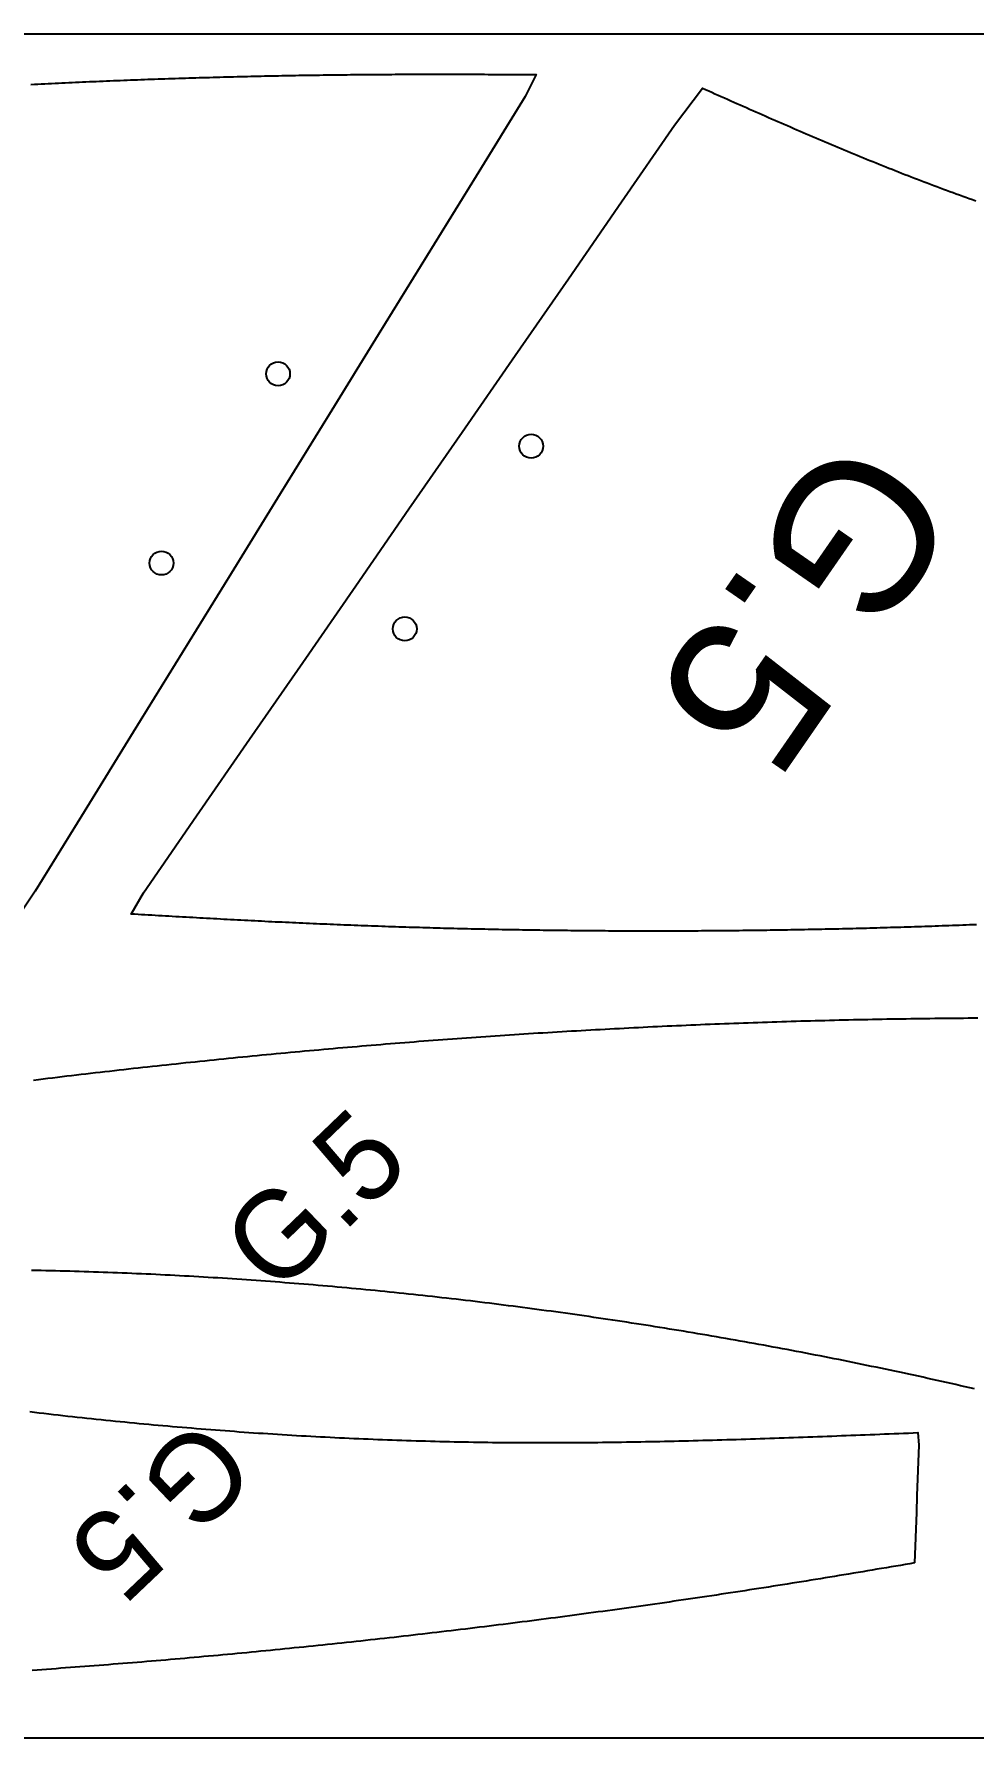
# Model space of a CAD drawing. Extents: x 2 to 206, y 2 to 48.
# Drawn here: x 142.32 to 167.72, y 1.85 to 47.85 of the extents above; entities that cross this region are included whole.
import ezdxf

# ---------------------------------------------------------------- set-up
doc = ezdxf.new("R2010")
doc.units = 0
doc.layers.get('0').update_dxf_attribs({"linetype": 'CONTINUOUS'})
for name, color, linetype in [('ANNOTATION', 7, 'CONTINUOUS'), ('CUT_SHEET', 1, 'CONTINUOUS'), ('DRILLING', 3, 'CONTINUOUS')]:
    doc.layers.add(name, color=color, linetype=linetype)
doc.styles.add('TW_CEN_MT', font='txt')

# ---------------------------------------------------------------- blocks, each defined once
blk = doc.blocks.new('*U19')
at = {"layer": 'ANNOTATION', "color": 7, "style": 'TW_CEN_MT'}
blk.add_text('G.5', height=2.3704, rotation=223.558, dxfattribs=at).set_placement((146.802, 10.604))
blk = doc.blocks.new('*U21')
at = {"layer": 'ANNOTATION', "color": 7, "style": 'TW_CEN_MT'}
blk.add_text('G.5', height=4.1481, rotation=235.2921, dxfattribs=at).set_placement((164.041, 37.262))
blk = doc.blocks.new('*U22')
at = {"layer": 'ANNOTATION', "color": 7, "style": 'TW_CEN_MT'}
blk.add_text('G.5', height=2.3704, rotation=43.8374, dxfattribs=at).set_placement((148.876, 13.744))

msp = doc.modelspace()

# ---------------------------------------------------------------- linework, layer by layer
for points in [[(142.242, 46.4865, 0), (142.334, 46.4912, 0), (142.427, 46.4959, 0), (142.52, 46.5005, 0), (142.613, 46.5051, 0), (142.706, 46.5097, 0), (142.798, 46.5142, 0), (142.891, 46.5186, 0), (142.984, 46.523, 0), (143.077, 46.5274, 0), (143.169, 46.5318, 0), (143.262, 46.5361, 0), (143.355, 46.5403, 0), (143.448, 46.5446, 0), (143.541, 46.5487, 0), (143.633, 46.5529, 0), (143.726, 46.557, 0), (143.819, 46.561, 0), (143.912, 46.5651, 0), (144.005, 46.569, 0), (144.097, 46.573, 0), (144.19, 46.5769, 0), (144.283, 46.5807, 0), (144.376, 46.5846, 0), (144.469, 46.5883, 0), (144.561, 46.5921, 0), (144.654, 46.5958, 0), (144.747, 46.5994, 0), (144.84, 46.6031, 0), (144.933, 46.6066, 0), (145.025, 46.6102, 0), (145.118, 46.6137, 0), (145.211, 46.6171, 0), (145.304, 46.6205, 0), (145.397, 46.6239, 0), (145.489, 46.6272, 0), (145.582, 46.6305, 0), (145.675, 46.6338, 0), (145.768, 46.637, 0), (145.861, 46.6402, 0), (145.954, 46.6433, 0), (146.046, 46.6464, 0), (146.139, 46.6494, 0), (146.232, 46.6524, 0), (146.325, 46.6554, 0), (146.418, 46.6583, 0), (146.51, 46.6612, 0), (146.603, 46.6641, 0), (146.696, 46.6669, 0), (146.789, 46.6696, 0), (146.882, 46.6723, 0), (146.975, 46.675, 0), (147.067, 46.6777, 0), (147.16, 46.6803, 0), (147.253, 46.6828, 0), (147.346, 46.6853, 0), (147.439, 46.6878, 0), (147.532, 46.6902, 0), (147.624, 46.6926, 0), (147.717, 46.695, 0), (147.81, 46.6973, 0), (147.903, 46.6996, 0), (147.996, 46.7018, 0), (148.089, 46.704, 0), (148.182, 46.7061, 0), (148.274, 46.7082, 0), (148.367, 46.7103, 0), (148.46, 46.7123, 0), (148.553, 46.7143, 0), (148.646, 46.7163, 0), (148.739, 46.7182, 0), (148.831, 46.72, 0), (148.924, 46.7218, 0), (149.017, 46.7236, 0), (149.11, 46.7253, 0), (149.203, 46.727, 0), (149.296, 46.7287, 0), (149.389, 46.7303, 0), (149.481, 46.7319, 0), (149.574, 46.7334, 0), (149.667, 46.7349, 0), (149.76, 46.7363, 0), (149.853, 46.7377, 0), (149.946, 46.7391, 0), (150.038, 46.7404, 0), (150.131, 46.7417, 0), (150.224, 46.7429, 0), (150.317, 46.7441, 0), (150.41, 46.7453, 0), (150.503, 46.7464, 0), (150.596, 46.7475, 0), (150.688, 46.7485, 0), (150.781, 46.7495, 0), (150.874, 46.7505, 0), (150.967, 46.7514, 0), (151.06, 46.7522, 0), (151.153, 46.753, 0), (151.246, 46.7538, 0), (151.338, 46.7546, 0), (151.431, 46.7553, 0), (151.524, 46.7559, 0), (151.617, 46.7565, 0), (151.71, 46.7571, 0), (151.803, 46.7576, 0), (151.896, 46.7581, 0), (151.988, 46.7586, 0), (152.081, 46.759, 0), (152.174, 46.7594, 0), (152.267, 46.7597, 0), (152.36, 46.76, 0), (152.453, 46.7603, 0), (152.546, 46.7605, 0), (152.638, 46.7607, 0), (152.731, 46.7609, 0), (152.824, 46.761, 0), (152.917, 46.7612, 0), (153.01, 46.7612, 0), (153.103, 46.7613, 0), (153.196, 46.7613, 0), (153.288, 46.7613, 0), (153.381, 46.7612, 0), (153.474, 46.7612, 0), (153.567, 46.7611, 0), (153.66, 46.761, 0), (153.753, 46.7608, 0), (153.846, 46.7607, 0), (153.938, 46.7605, 0), (154.031, 46.7603, 0), (154.124, 46.76, 0), (154.217, 46.7598, 0), (154.31, 46.7595, 0), (154.403, 46.7592, 0), (154.496, 46.7589, 0), (154.588, 46.7586, 0), (154.681, 46.7582, 0), (154.774, 46.7579, 0), (154.867, 46.7575, 0), (154.96, 46.7571, 0), (155.053, 46.7567, 0), (155.146, 46.7563, 0), (155.238, 46.7559, 0), (155.331, 46.7554, 0), (155.424, 46.755, 0), (155.517, 46.7545, 0), (155.61, 46.754, 0), (155.703, 46.7536, 0), (155.796, 46.7531, 0), (155.888, 46.7526, 0), (155.59, 46.1591, 0), (154.267, 44.0136, 0), (152.943, 41.8681, 0), (151.62, 39.7227, 0), (150.297, 37.5772, 0), (148.974, 35.4317, 0), (147.651, 33.2862, 0), (146.328, 31.1407, 0), (145.004, 28.9953, 0), (143.681, 26.8498, 0), (142.358, 24.7043, 0), (141.662, 23.6639, 0)], [(167.783, 23.8007, 0), (167.69, 23.797, 0), (167.597, 23.7934, 0), (167.504, 23.7898, 0), (167.411, 23.7862, 0), (167.318, 23.7827, 0), (167.226, 23.7792, 0), (167.133, 23.7758, 0), (167.04, 23.7724, 0), (166.947, 23.769, 0), (166.854, 23.7657, 0), (166.761, 23.7624, 0), (166.669, 23.7592, 0), (166.576, 23.756, 0), (166.483, 23.7528, 0), (166.39, 23.7497, 0), (166.297, 23.7466, 0), (166.204, 23.7436, 0), (166.112, 23.7406, 0), (166.019, 23.7376, 0), (165.926, 23.7347, 0), (165.833, 23.7318, 0), (165.74, 23.729, 0), (165.647, 23.7262, 0), (165.555, 23.7234, 0), (165.462, 23.7207, 0), (165.369, 23.718, 0), (165.276, 23.7153, 0), (165.183, 23.7127, 0), (165.09, 23.7101, 0), (164.997, 23.7076, 0), (164.905, 23.7051, 0), (164.812, 23.7026, 0), (164.719, 23.7002, 0), (164.626, 23.6978, 0), (164.533, 23.6955, 0), (164.44, 23.6932, 0), (164.347, 23.6909, 0), (164.255, 23.6887, 0), (164.162, 23.6865, 0), (164.069, 23.6844, 0), (163.976, 23.6823, 0), (163.883, 23.6802, 0), (163.79, 23.6782, 0), (163.697, 23.6762, 0), (163.604, 23.6742, 0), (163.512, 23.6723, 0), (163.419, 23.6705, 0), (163.326, 23.6686, 0), (163.233, 23.6668, 0), (163.14, 23.6651, 0), (163.047, 23.6634, 0), (162.954, 23.6617, 0), (162.861, 23.6601, 0), (162.769, 23.6585, 0), (162.676, 23.6569, 0), (162.583, 23.6554, 0), (162.49, 23.6539, 0), (162.397, 23.6525, 0), (162.304, 23.6511, 0), (162.211, 23.6497, 0), (162.118, 23.6484, 0), (162.026, 23.6471, 0), (161.933, 23.6459, 0), (161.84, 23.6447, 0), (161.747, 23.6435, 0), (161.654, 23.6424, 0), (161.561, 23.6413, 0), (161.468, 23.6403, 0), (161.375, 23.6392, 0), (161.283, 23.6383, 0), (161.19, 23.6374, 0), (161.097, 23.6365, 0), (161.004, 23.6356, 0), (160.911, 23.6348, 0), (160.818, 23.634, 0), (160.725, 23.6333, 0), (160.632, 23.6326, 0), (160.539, 23.632, 0), (160.447, 23.6314, 0), (160.354, 23.6308, 0), (160.261, 23.6303, 0), (160.168, 23.6298, 0), (160.075, 23.6293, 0), (159.982, 23.6289, 0), (159.889, 23.6286, 0), (159.796, 23.6282, 0), (159.703, 23.6279, 0), (159.611, 23.6277, 0), (159.518, 23.6275, 0), (159.425, 23.6273, 0), (159.332, 23.6272, 0), (159.239, 23.6271, 0), (159.146, 23.627, 0), (159.053, 23.627, 0), (158.96, 23.6271, 0), (158.868, 23.6271, 0), (158.775, 23.6272, 0), (158.682, 23.6274, 0), (158.589, 23.6276, 0), (158.496, 23.6278, 0), (158.403, 23.6281, 0), (158.31, 23.6284, 0), (158.217, 23.6287, 0), (158.124, 23.6291, 0), (158.032, 23.6296, 0), (157.939, 23.63, 0), (157.846, 23.6305, 0), (157.753, 23.6311, 0), (157.66, 23.6317, 0), (157.567, 23.6323, 0), (157.474, 23.633, 0), (157.381, 23.6337, 0), (157.289, 23.6344, 0), (157.196, 23.6352, 0), (157.103, 23.6361, 0), (157.01, 23.6369, 0), (156.917, 23.6379, 0), (156.824, 23.6388, 0), (156.731, 23.6398, 0), (156.638, 23.6408, 0), (156.546, 23.6419, 0), (156.453, 23.643, 0), (156.36, 23.6442, 0), (156.267, 23.6454, 0), (156.174, 23.6466, 0), (156.081, 23.6479, 0), (155.988, 23.6492, 0), (155.895, 23.6506, 0), (155.803, 23.652, 0), (155.71, 23.6534, 0), (155.617, 23.6549, 0), (155.524, 23.6564, 0), (155.431, 23.658, 0), (155.338, 23.6596, 0), (155.245, 23.6612, 0), (155.153, 23.6629, 0), (155.06, 23.6646, 0), (154.967, 23.6664, 0), (154.874, 23.6682, 0), (154.781, 23.67, 0), (154.688, 23.6719, 0), (154.595, 23.6738, 0), (154.503, 23.6758, 0), (154.41, 23.6778, 0), (154.317, 23.6799, 0), (154.224, 23.682, 0), (154.131, 23.6841, 0), (154.038, 23.6863, 0), (153.945, 23.6885, 0), (153.853, 23.6907, 0), (153.76, 23.693, 0), (153.667, 23.6954, 0), (153.574, 23.6977, 0), (153.481, 23.7002, 0), (153.388, 23.7026, 0), (153.296, 23.7051, 0), (153.203, 23.7077, 0), (153.11, 23.7102, 0), (153.017, 23.7129, 0), (152.924, 23.7155, 0), (152.831, 23.7182, 0), (152.739, 23.721, 0), (152.646, 23.7238, 0), (152.553, 23.7266, 0), (152.46, 23.7294, 0), (152.367, 23.7324, 0), (152.275, 23.7353, 0), (152.182, 23.7383, 0), (152.089, 23.7413, 0), (151.996, 23.7444, 0), (151.903, 23.7475, 0), (151.81, 23.7507, 0), (151.718, 23.7539, 0), (151.625, 23.7571, 0), (151.532, 23.7604, 0), (151.439, 23.7637, 0), (151.346, 23.7671, 0), (151.254, 23.7705, 0), (151.161, 23.7739, 0), (151.068, 23.7774, 0), (150.975, 23.781, 0), (150.882, 23.7845, 0), (150.79, 23.7881, 0), (150.697, 23.7918, 0), (150.604, 23.7955, 0), (150.511, 23.7992, 0), (150.418, 23.803, 0), (150.326, 23.8068, 0), (150.233, 23.8107, 0), (150.14, 23.8146, 0), (150.047, 23.8185, 0), (149.955, 23.8225, 0), (149.862, 23.8265, 0), (149.769, 23.8306, 0), (149.676, 23.8347, 0), (149.583, 23.8389, 0), (149.491, 23.8431, 0), (149.398, 23.8473, 0), (149.305, 23.8516, 0), (149.212, 23.8559, 0), (149.12, 23.8603, 0), (149.027, 23.8647, 0), (148.934, 23.8691, 0), (148.841, 23.8736, 0), (148.749, 23.8781, 0), (148.656, 23.8826, 0), (148.563, 23.8872, 0), (148.47, 23.8919, 0), (148.378, 23.8965, 0), (148.285, 23.9012, 0), (148.192, 23.9059, 0), (148.099, 23.9107, 0), (148.007, 23.9155, 0), (147.914, 23.9203, 0), (147.821, 23.9252, 0), (147.729, 23.9301, 0), (147.636, 23.935, 0), (147.543, 23.9399, 0), (147.45, 23.9449, 0), (147.358, 23.9499, 0), (147.265, 23.9549, 0), (147.172, 23.96, 0), (147.08, 23.965, 0), (146.987, 23.9701, 0), (146.894, 23.9753, 0), (146.801, 23.9804, 0), (146.709, 23.9856, 0), (146.616, 23.9907, 0), (146.523, 23.9959, 0), (146.431, 24.0012, 0), (146.338, 24.0064, 0), (146.245, 24.0117, 0), (146.152, 24.0169, 0), (146.06, 24.0222, 0), (145.967, 24.0275, 0), (145.874, 24.0329, 0), (145.782, 24.0382, 0), (145.689, 24.0435, 0), (145.596, 24.0489, 0), (145.503, 24.0543, 0), (145.411, 24.0597, 0), (145.318, 24.0651, 0), (145.225, 24.0705, 0), (145.133, 24.0759, 0), (145.04, 24.0813, 0), (144.947, 24.0867, 0), (145.277, 24.6635, 0), (146.712, 26.7357, 0), (148.147, 28.8078, 0), (149.583, 30.88, 0), (151.018, 32.9522, 0), (152.453, 35.0244, 0), (153.889, 37.0966, 0), (155.324, 39.1687, 0), (156.759, 41.2409, 0), (158.194, 43.3131, 0), (159.63, 45.3853, 0), (160.38, 46.3872, 0), (160.465, 46.3494, 0), (160.55, 46.3115, 0), (160.635, 46.2737, 0), (160.72, 46.2359, 0), (160.804, 46.1981, 0), (160.889, 46.1603, 0), (160.974, 46.1225, 0), (161.059, 46.0848, 0), (161.144, 46.0471, 0), (161.229, 46.0094, 0), (161.314, 45.9718, 0), (161.399, 45.9341, 0), (161.484, 45.8965, 0), (161.569, 45.859, 0), (161.654, 45.8214, 0), (161.739, 45.7839, 0), (161.824, 45.7465, 0), (161.909, 45.7091, 0), (161.994, 45.6717, 0), (162.079, 45.6344, 0), (162.165, 45.5971, 0), (162.25, 45.5598, 0), (162.335, 45.5226, 0), (162.42, 45.4855, 0), (162.505, 45.4484, 0), (162.59, 45.4113, 0), (162.676, 45.3744, 0), (162.761, 45.3374, 0), (162.846, 45.3005, 0), (162.931, 45.2637, 0), (163.017, 45.227, 0), (163.102, 45.1903, 0), (163.187, 45.1536, 0), (163.273, 45.1171, 0), (163.358, 45.0806, 0), (163.444, 45.0441, 0), (163.529, 45.0078, 0), (163.614, 44.9715, 0), (163.7, 44.9353, 0), (163.786, 44.8991, 0), (163.871, 44.8631, 0), (163.957, 44.8271, 0), (164.042, 44.7912, 0), (164.128, 44.7554, 0), (164.214, 44.7196, 0), (164.299, 44.684, 0), (164.385, 44.6484, 0), (164.471, 44.6129, 0), (164.557, 44.5775, 0), (164.643, 44.5422, 0), (164.729, 44.507, 0), (164.814, 44.4719, 0), (164.9, 44.4369, 0), (164.986, 44.402, 0), (165.072, 44.3672, 0), (165.159, 44.3325, 0), (165.245, 44.2979, 0), (165.331, 44.2633, 0), (165.417, 44.229, 0), (165.503, 44.1947, 0), (165.59, 44.1605, 0), (165.676, 44.1264, 0), (165.762, 44.0925, 0), (165.849, 44.0586, 0), (165.935, 44.0249, 0), (166.022, 43.9913, 0), (166.108, 43.9578, 0), (166.195, 43.9244, 0), (166.281, 43.8912, 0), (166.368, 43.8581, 0), (166.455, 43.8251, 0), (166.542, 43.7922, 0), (166.628, 43.7595, 0), (166.715, 43.7269, 0), (166.802, 43.6944, 0), (166.889, 43.6621, 0), (166.976, 43.6299, 0), (167.063, 43.5978, 0), (167.15, 43.5659, 0), (167.238, 43.5341, 0), (167.325, 43.5024, 0), (167.412, 43.4709, 0), (167.499, 43.4395, 0), (167.587, 43.4082, 0), (167.674, 43.3771, 0), (167.762, 43.3461, 0)], [(142.314, 19.6078, 0), (142.442, 19.6235, 0), (142.571, 19.6391, 0), (142.699, 19.6547, 0), (142.827, 19.6702, 0), (142.955, 19.6856, 0), (143.083, 19.701, 0), (143.212, 19.7163, 0), (143.34, 19.7315, 0), (143.468, 19.7466, 0), (143.597, 19.7617, 0), (143.725, 19.7767, 0), (143.853, 19.7917, 0), (143.981, 19.8065, 0), (144.11, 19.8213, 0), (144.238, 19.8361, 0), (144.366, 19.8507, 0), (144.495, 19.8653, 0), (144.623, 19.8799, 0), (144.751, 19.8943, 0), (144.88, 19.9087, 0), (145.008, 19.9231, 0), (145.137, 19.9373, 0), (145.265, 19.9515, 0), (145.393, 19.9656, 0), (145.522, 19.9796, 0), (145.65, 19.9936, 0), (145.779, 20.0075, 0), (145.907, 20.0214, 0), (146.035, 20.0351, 0), (146.164, 20.0488, 0), (146.292, 20.0625, 0), (146.421, 20.076, 0), (146.549, 20.0895, 0), (146.678, 20.1029, 0), (146.806, 20.1163, 0), (146.935, 20.1295, 0), (147.063, 20.1427, 0), (147.192, 20.1559, 0), (147.32, 20.1689, 0), (147.449, 20.1819, 0), (147.577, 20.1948, 0), (147.706, 20.2077, 0), (147.834, 20.2205, 0), (147.963, 20.2332, 0), (148.091, 20.2458, 0), (148.22, 20.2584, 0), (148.348, 20.2709, 0), (148.477, 20.2833, 0), (148.605, 20.2956, 0), (148.734, 20.3079, 0), (148.863, 20.3201, 0), (148.991, 20.3322, 0), (149.12, 20.3443, 0), (149.248, 20.3563, 0), (149.377, 20.3682, 0), (149.506, 20.38, 0), (149.634, 20.3918, 0), (149.763, 20.4035, 0), (149.891, 20.4151, 0), (150.02, 20.4267, 0), (150.149, 20.4381, 0), (150.277, 20.4495, 0), (150.406, 20.4609, 0), (150.535, 20.4721, 0), (150.663, 20.4833, 0), (150.792, 20.4944, 0), (150.921, 20.5055, 0), (151.049, 20.5164, 0), (151.178, 20.5273, 0), (151.307, 20.5381, 0), (151.436, 20.5489, 0), (151.564, 20.5595, 0), (151.693, 20.5701, 0), (151.822, 20.5806, 0), (151.95, 20.5911, 0), (152.079, 20.6015, 0), (152.208, 20.6118, 0), (152.337, 20.622, 0), (152.465, 20.6321, 0), (152.594, 20.6422, 0), (152.723, 20.6522, 0), (152.852, 20.6621, 0), (152.981, 20.672, 0), (153.109, 20.6817, 0), (153.238, 20.6914, 0), (153.367, 20.701, 0), (153.496, 20.7106, 0), (153.625, 20.72, 0), (153.753, 20.7294, 0), (153.882, 20.7387, 0), (154.011, 20.748, 0), (154.14, 20.7572, 0), (154.269, 20.7662, 0), (154.397, 20.7752, 0), (154.526, 20.7842, 0), (154.655, 20.793, 0), (154.784, 20.8018, 0), (154.913, 20.8105, 0), (155.042, 20.8192, 0), (155.171, 20.8277, 0), (155.3, 20.8362, 0), (155.428, 20.8446, 0), (155.557, 20.8529, 0), (155.686, 20.8611, 0), (155.815, 20.8693, 0), (155.944, 20.8774, 0), (156.073, 20.8854, 0), (156.202, 20.8933, 0), (156.331, 20.9012, 0), (156.46, 20.909, 0), (156.589, 20.9167, 0), (156.717, 20.9243, 0), (156.846, 20.9318, 0), (156.975, 20.9393, 0), (157.104, 20.9467, 0), (157.233, 20.954, 0), (157.362, 20.9612, 0), (157.491, 20.9684, 0), (157.62, 20.9754, 0), (157.749, 20.9824, 0), (157.878, 20.9893, 0), (158.007, 20.9962, 0), (158.136, 21.0029, 0), (158.265, 21.0096, 0), (158.394, 21.0162, 0), (158.523, 21.0227, 0), (158.652, 21.0292, 0), (158.781, 21.0355, 0), (158.91, 21.0418, 0), (159.039, 21.048, 0), (159.168, 21.0542, 0), (159.297, 21.0602, 0), (159.426, 21.0662, 0), (159.555, 21.0721, 0), (159.684, 21.0779, 0), (159.813, 21.0836, 0), (159.942, 21.0893, 0), (160.071, 21.0948, 0), (160.2, 21.1003, 0), (160.329, 21.1058, 0), (160.458, 21.1111, 0), (160.587, 21.1164, 0), (160.716, 21.1215, 0), (160.846, 21.1266, 0), (160.975, 21.1317, 0), (161.104, 21.1366, 0), (161.233, 21.1415, 0), (161.362, 21.1462, 0), (161.491, 21.151, 0), (161.62, 21.1556, 0), (161.749, 21.1601, 0), (161.878, 21.1646, 0), (162.007, 21.169, 0), (162.136, 21.1733, 0), (162.265, 21.1775, 0), (162.394, 21.1817, 0), (162.524, 21.1857, 0), (162.653, 21.1897, 0), (162.782, 21.1936, 0), (162.911, 21.1975, 0), (163.04, 21.2012, 0), (163.169, 21.2049, 0), (163.298, 21.2085, 0), (163.427, 21.212, 0), (163.556, 21.2154, 0), (163.686, 21.2188, 0), (163.815, 21.222, 0), (163.944, 21.2252, 0), (164.073, 21.2283, 0), (164.202, 21.2314, 0), (164.331, 21.2343, 0), (164.46, 21.2372, 0), (164.589, 21.24, 0), (164.719, 21.2427, 0), (164.848, 21.2453, 0), (164.977, 21.2479, 0), (165.106, 21.2504, 0), (165.235, 21.2528, 0), (165.364, 21.2551, 0), (165.493, 21.2573, 0), (165.623, 21.2595, 0), (165.752, 21.2615, 0), (165.881, 21.2635, 0), (166.01, 21.2654, 0), (166.139, 21.2673, 0), (166.268, 21.269, 0), (166.398, 21.2707, 0), (166.527, 21.2723, 0), (166.656, 21.2738, 0), (166.785, 21.2752, 0), (166.914, 21.2766, 0), (167.043, 21.2778, 0), (167.172, 21.279, 0), (167.302, 21.2801, 0), (167.431, 21.2812, 0), (167.56, 21.2821, 0), (167.689, 21.283, 0), (167.818, 21.2838, 0)], [(167.726, 11.2682, 0), (167.6, 11.2973, 0), (167.474, 11.3263, 0), (167.348, 11.3551, 0), (167.222, 11.3838, 0), (167.096, 11.4124, 0), (166.97, 11.4408, 0), (166.844, 11.4691, 0), (166.718, 11.4972, 0), (166.592, 11.5253, 0), (166.466, 11.5532, 0), (166.34, 11.5809, 0), (166.214, 11.6085, 0), (166.088, 11.636, 0), (165.961, 11.6634, 0), (165.835, 11.6906, 0), (165.709, 11.7177, 0), (165.582, 11.7447, 0), (165.456, 11.7715, 0), (165.33, 11.7982, 0), (165.203, 11.8248, 0), (165.077, 11.8512, 0), (164.95, 11.8775, 0), (164.824, 11.9037, 0), (164.697, 11.9297, 0), (164.571, 11.9556, 0), (164.444, 11.9814, 0), (164.318, 12.007, 0), (164.191, 12.0325, 0), (164.065, 12.0579, 0), (163.938, 12.0832, 0), (163.811, 12.1083, 0), (163.685, 12.1333, 0), (163.558, 12.1581, 0), (163.431, 12.1828, 0), (163.304, 12.2074, 0), (163.177, 12.2319, 0), (163.051, 12.2562, 0), (162.924, 12.2804, 0), (162.797, 12.3045, 0), (162.67, 12.3285, 0), (162.543, 12.3523, 0), (162.416, 12.376, 0), (162.289, 12.3995, 0), (162.162, 12.423, 0), (162.035, 12.4463, 0), (161.908, 12.4694, 0), (161.781, 12.4925, 0), (161.654, 12.5154, 0), (161.526, 12.5382, 0), (161.399, 12.5608, 0), (161.272, 12.5833, 0), (161.145, 12.6057, 0), (161.017, 12.628, 0), (160.89, 12.6502, 0), (160.763, 12.6722, 0), (160.636, 12.6941, 0), (160.508, 12.7158, 0), (160.381, 12.7375, 0), (160.253, 12.759, 0), (160.126, 12.7803, 0), (159.999, 12.8016, 0), (159.871, 12.8227, 0), (159.744, 12.8437, 0), (159.616, 12.8646, 0), (159.489, 12.8853, 0), (159.361, 12.906, 0), (159.233, 12.9264, 0), (159.106, 12.9468, 0), (158.978, 12.967, 0), (158.851, 12.9872, 0), (158.723, 13.0072, 0), (158.595, 13.027, 0), (158.467, 13.0468, 0), (158.34, 13.0664, 0), (158.212, 13.0858, 0), (158.084, 13.1052, 0), (157.956, 13.1244, 0), (157.829, 13.1435, 0), (157.701, 13.1625, 0), (157.573, 13.1814, 0), (157.445, 13.2001, 0), (157.317, 13.2187, 0), (157.189, 13.2372, 0), (157.061, 13.2555, 0), (156.933, 13.2737, 0), (156.805, 13.2918, 0), (156.677, 13.3098, 0), (156.549, 13.3276, 0), (156.421, 13.3453, 0), (156.293, 13.3629, 0), (156.165, 13.3804, 0), (156.037, 13.3977, 0), (155.909, 13.4149, 0), (155.78, 13.4319, 0), (155.652, 13.4489, 0), (155.524, 13.4657, 0), (155.396, 13.4823, 0), (155.268, 13.4989, 0), (155.139, 13.5153, 0), (155.011, 13.5316, 0), (154.883, 13.5477, 0), (154.755, 13.5637, 0), (154.626, 13.5796, 0), (154.498, 13.5954, 0), (154.37, 13.611, 0), (154.241, 13.6265, 0), (154.113, 13.6419, 0), (153.984, 13.6571, 0), (153.856, 13.6722, 0), (153.728, 13.6872, 0), (153.599, 13.702, 0), (153.471, 13.7167, 0), (153.342, 13.7313, 0), (153.214, 13.7457, 0), (153.085, 13.76, 0), (152.957, 13.7742, 0), (152.828, 13.7882, 0), (152.7, 13.8021, 0), (152.571, 13.8159, 0), (152.442, 13.8295, 0), (152.314, 13.843, 0), (152.185, 13.8564, 0), (152.057, 13.8696, 0), (151.928, 13.8827, 0), (151.799, 13.8957, 0), (151.671, 13.9085, 0), (151.542, 13.9212, 0), (151.413, 13.9337, 0), (151.285, 13.9462, 0), (151.156, 13.9585, 0), (151.027, 13.9706, 0), (150.898, 13.9826, 0), (150.77, 13.9945, 0), (150.641, 14.0062, 0), (150.512, 14.0178, 0), (150.383, 14.0293, 0), (150.254, 14.0406, 0), (150.126, 14.0518, 0), (149.997, 14.0629, 0), (149.868, 14.0738, 0), (149.739, 14.0846, 0), (149.61, 14.0952, 0), (149.481, 14.1057, 0), (149.353, 14.1161, 0), (149.224, 14.1263, 0), (149.095, 14.1364, 0), (148.966, 14.1463, 0), (148.837, 14.1561, 0), (148.708, 14.1658, 0), (148.579, 14.1753, 0), (148.45, 14.1847, 0), (148.321, 14.194, 0), (148.192, 14.2031, 0), (148.063, 14.2121, 0), (147.934, 14.2209, 0), (147.805, 14.2296, 0), (147.676, 14.2381, 0), (147.547, 14.2465, 0), (147.418, 14.2548, 0), (147.289, 14.2629, 0), (147.16, 14.2709, 0), (147.031, 14.2787, 0), (146.902, 14.2864, 0), (146.773, 14.294, 0), (146.644, 14.3014, 0), (146.515, 14.3087, 0), (146.386, 14.3158, 0), (146.257, 14.3228, 0), (146.128, 14.3296, 0), (145.999, 14.3363, 0), (145.87, 14.3429, 0), (145.741, 14.3493, 0), (145.612, 14.3556, 0), (145.483, 14.3617, 0), (145.354, 14.3677, 0), (145.224, 14.3735, 0), (145.095, 14.3792, 0), (144.966, 14.3848, 0), (144.837, 14.3902, 0), (144.708, 14.3954, 0), (144.579, 14.4005, 0), (144.45, 14.4055, 0), (144.321, 14.4103, 0), (144.191, 14.415, 0), (144.062, 14.4195, 0), (143.933, 14.4239, 0), (143.804, 14.4282, 0), (143.675, 14.4322, 0), (143.546, 14.4362, 0), (143.417, 14.44, 0), (143.288, 14.4436, 0), (143.158, 14.4471, 0), (143.029, 14.4505, 0), (142.9, 14.4537, 0), (142.771, 14.4568, 0), (142.642, 14.4597, 0), (142.513, 14.4625, 0), (142.383, 14.4651, 0), (142.254, 14.4675, 0)], [(142.207, 10.6541, 0), (142.335, 10.6389, 0), (142.464, 10.6238, 0), (142.592, 10.6089, 0), (142.721, 10.5941, 0), (142.849, 10.5794, 0), (142.978, 10.5649, 0), (143.106, 10.5505, 0), (143.235, 10.5363, 0), (143.363, 10.5221, 0), (143.492, 10.5081, 0), (143.62, 10.4943, 0), (143.749, 10.4806, 0), (143.877, 10.467, 0), (144.006, 10.4535, 0), (144.135, 10.4402, 0), (144.263, 10.427, 0), (144.392, 10.414, 0), (144.521, 10.4011, 0), (144.649, 10.3883, 0), (144.778, 10.3756, 0), (144.907, 10.3631, 0), (145.035, 10.3508, 0), (145.164, 10.3385, 0), (145.293, 10.3264, 0), (145.421, 10.3145, 0), (145.55, 10.3027, 0), (145.679, 10.291, 0), (145.808, 10.2794, 0), (145.937, 10.268, 0), (146.065, 10.2568, 0), (146.194, 10.2456, 0), (146.323, 10.2346, 0), (146.452, 10.2238, 0), (146.581, 10.2131, 0), (146.709, 10.2025, 0), (146.838, 10.1921, 0), (146.967, 10.1818, 0), (147.096, 10.1716, 0), (147.225, 10.1616, 0), (147.354, 10.1517, 0), (147.483, 10.142, 0), (147.612, 10.1324, 0), (147.741, 10.1229, 0), (147.87, 10.1136, 0), (147.999, 10.1044, 0), (148.127, 10.0954, 0), (148.256, 10.0865, 0), (148.385, 10.0777, 0), (148.514, 10.0691, 0), (148.643, 10.0607, 0), (148.772, 10.0523, 0), (148.901, 10.0442, 0), (149.03, 10.0361, 0), (149.159, 10.0282, 0), (149.288, 10.0205, 0), (149.417, 10.0128, 0), (149.546, 10.0054, 0), (149.675, 9.99803, 0), (149.805, 9.99085, 0), (149.934, 9.9838, 0), (150.063, 9.97691, 0), (150.192, 9.97015, 0), (150.321, 9.96354, 0), (150.45, 9.95707, 0), (150.579, 9.95075, 0), (150.708, 9.94457, 0), (150.837, 9.93854, 0), (150.966, 9.93265, 0), (151.095, 9.92691, 0), (151.224, 9.92131, 0), (151.353, 9.91586, 0), (151.483, 9.91055, 0), (151.612, 9.90539, 0), (151.741, 9.90038, 0), (151.87, 9.89551, 0), (151.999, 9.89079, 0), (152.128, 9.88621, 0), (152.257, 9.88179, 0), (152.386, 9.8775, 0), (152.515, 9.87337, 0), (152.645, 9.86938, 0), (152.774, 9.86554, 0), (152.903, 9.86185, 0), (153.032, 9.85831, 0), (153.161, 9.85491, 0), (153.29, 9.85167, 0), (153.419, 9.84857, 0), (153.549, 9.84562, 0), (153.678, 9.84282, 0), (153.807, 9.84017, 0), (153.936, 9.83766, 0), (154.065, 9.83531, 0), (154.194, 9.83311, 0), (154.323, 9.83105, 0), (154.453, 9.82915, 0), (154.582, 9.82739, 0), (154.711, 9.82579, 0), (154.84, 9.82434, 0), (154.969, 9.82303, 0), (155.098, 9.82187, 0), (155.227, 9.82086, 0), (155.356, 9.81999, 0), (155.486, 9.81927, 0), (155.615, 9.81868, 0), (155.744, 9.81824, 0), (155.873, 9.81793, 0), (156.002, 9.81775, 0), (156.131, 9.81771, 0), (156.26, 9.8178, 0), (156.389, 9.81802, 0), (156.519, 9.81837, 0), (156.648, 9.81885, 0), (156.777, 9.81945, 0), (156.906, 9.82018, 0), (157.035, 9.82103, 0), (157.164, 9.822, 0), (157.293, 9.82308, 0), (157.422, 9.82429, 0), (157.552, 9.82561, 0), (157.681, 9.82704, 0), (157.81, 9.82858, 0), (157.939, 9.83024, 0), (158.068, 9.832, 0), (158.197, 9.83387, 0), (158.326, 9.83584, 0), (158.455, 9.83792, 0), (158.585, 9.8401, 0), (158.714, 9.84238, 0), (158.843, 9.84476, 0), (158.972, 9.84723, 0), (159.101, 9.8498, 0), (159.23, 9.85246, 0), (159.359, 9.85521, 0), (159.488, 9.85806, 0), (159.617, 9.86099, 0), (159.747, 9.86401, 0), (159.876, 9.86711, 0), (160.005, 9.8703, 0), (160.134, 9.87356, 0), (160.263, 9.87691, 0), (160.392, 9.88034, 0), (160.521, 9.88384, 0), (160.65, 9.88741, 0), (160.779, 9.89106, 0), (160.908, 9.89478, 0), (161.038, 9.89857, 0), (161.167, 9.90243, 0), (161.296, 9.90636, 0), (161.425, 9.91035, 0), (161.554, 9.9144, 0), (161.683, 9.91851, 0), (161.812, 9.92268, 0), (161.941, 9.92691, 0), (162.07, 9.9312, 0), (162.199, 9.93554, 0), (162.329, 9.93993, 0), (162.458, 9.94438, 0), (162.587, 9.94887, 0), (162.716, 9.95341, 0), (162.845, 9.958, 0), (162.974, 9.96263, 0), (163.103, 9.9673, 0), (163.232, 9.97202, 0), (163.361, 9.97677, 0), (163.49, 9.98157, 0), (163.62, 9.98639, 0), (163.749, 9.99126, 0), (163.878, 9.99615, 0), (164.007, 10.0011, 0), (164.136, 10.006, 0), (164.265, 10.011, 0), (164.394, 10.016, 0), (164.523, 10.021, 0), (164.652, 10.0261, 0), (164.781, 10.0312, 0), (164.911, 10.0363, 0), (165.04, 10.0414, 0), (165.169, 10.0465, 0), (165.298, 10.0516, 0), (165.427, 10.0568, 0), (165.556, 10.062, 0), (165.685, 10.0671, 0), (165.814, 10.0723, 0), (165.943, 10.0775, 0), (166.072, 10.0827, 0), (166.201, 10.0879, 0), (166.223, 9.75124, 0), (166.207, 9.29661, 0), (166.192, 8.84197, 0), (166.176, 8.38734, 0), (166.161, 7.93271, 0), (166.145, 7.47807, 0), (166.129, 7.02344, 0), (166.114, 6.56881, 0)], [(166.114, 6.56881, 0), (165.986, 6.54731, 0), (165.859, 6.52583, 0), (165.732, 6.50435, 0), (165.604, 6.48288, 0), (165.477, 6.46142, 0), (165.35, 6.43998, 0), (165.222, 6.41856, 0), (165.095, 6.39717, 0), (164.968, 6.37581, 0), (164.84, 6.35447, 0), (164.713, 6.33317, 0), (164.585, 6.31191, 0), (164.458, 6.29069, 0), (164.331, 6.26952, 0), (164.203, 6.2484, 0), (164.076, 6.22733, 0), (163.948, 6.20631, 0), (163.821, 6.18535, 0), (163.694, 6.16446, 0), (163.566, 6.14363, 0), (163.439, 6.12287, 0), (163.311, 6.10219, 0), (163.184, 6.08158, 0), (163.056, 6.06103, 0), (162.929, 6.04057, 0), (162.801, 6.02017, 0), (162.674, 5.99985, 0), (162.546, 5.97959, 0), (162.418, 5.95941, 0), (162.291, 5.9393, 0), (162.163, 5.91927, 0), (162.036, 5.8993, 0), (161.908, 5.87941, 0), (161.781, 5.85959, 0), (161.653, 5.83984, 0), (161.525, 5.82017, 0), (161.398, 5.80056, 0), (161.27, 5.78103, 0), (161.142, 5.76157, 0), (161.015, 5.74218, 0), (160.887, 5.72286, 0), (160.759, 5.70361, 0), (160.631, 5.68444, 0), (160.504, 5.66534, 0), (160.376, 5.6463, 0), (160.248, 5.62734, 0), (160.12, 5.60845, 0), (159.993, 5.58964, 0), (159.865, 5.57089, 0), (159.737, 5.55222, 0), (159.609, 5.53361, 0), (159.481, 5.51508, 0), (159.354, 5.49662, 0), (159.226, 5.47823, 0), (159.098, 5.45991, 0), (158.97, 5.44167, 0), (158.842, 5.42349, 0), (158.714, 5.40538, 0), (158.586, 5.38735, 0), (158.459, 5.36939, 0), (158.331, 5.3515, 0), (158.203, 5.33367, 0), (158.075, 5.31592, 0), (157.947, 5.29825, 0), (157.819, 5.28064, 0), (157.691, 5.2631, 0), (157.563, 5.24563, 0), (157.435, 5.22824, 0), (157.307, 5.21091, 0), (157.179, 5.19366, 0), (157.051, 5.17647, 0), (156.923, 5.15936, 0), (156.795, 5.14231, 0), (156.667, 5.12534, 0), (156.539, 5.10844, 0), (156.411, 5.09161, 0), (156.283, 5.07485, 0), (156.155, 5.05816, 0), (156.026, 5.04154, 0), (155.898, 5.02499, 0), (155.77, 5.00851, 0), (155.642, 4.9921, 0), (155.514, 4.97576, 0), (155.386, 4.95949, 0), (155.258, 4.94329, 0), (155.13, 4.92716, 0), (155.001, 4.9111, 0), (154.873, 4.89511, 0), (154.745, 4.87919, 0), (154.617, 4.86335, 0), (154.489, 4.84757, 0), (154.361, 4.83186, 0), (154.232, 4.81622, 0), (154.104, 4.80065, 0), (153.976, 4.78515, 0), (153.848, 4.76972, 0), (153.719, 4.75436, 0), (153.591, 4.73907, 0), (153.463, 4.72385, 0), (153.335, 4.7087, 0), (153.206, 4.69362, 0), (153.078, 4.67861, 0), (152.95, 4.66366, 0), (152.821, 4.64879, 0), (152.693, 4.63399, 0), (152.565, 4.61925, 0), (152.436, 4.60459, 0), (152.308, 4.58999, 0), (152.18, 4.57547, 0), (152.051, 4.56101, 0), (151.923, 4.54662, 0), (151.795, 4.5323, 0), (151.666, 4.51806, 0), (151.538, 4.50388, 0), (151.41, 4.48976, 0), (151.281, 4.47572, 0), (151.153, 4.46175, 0), (151.024, 4.44785, 0), (150.896, 4.43401, 0), (150.767, 4.42025, 0), (150.639, 4.40655, 0), (150.511, 4.39292, 0), (150.382, 4.37937, 0), (150.254, 4.36588, 0), (150.125, 4.35246, 0), (149.997, 4.33911, 0), (149.868, 4.32583, 0), (149.74, 4.31262, 0), (149.611, 4.29948, 0), (149.483, 4.28641, 0), (149.354, 4.27341, 0), (149.226, 4.26048, 0), (149.097, 4.24762, 0), (148.969, 4.23483, 0), (148.84, 4.22212, 0), (148.712, 4.20947, 0), (148.583, 4.19689, 0), (148.455, 4.18439, 0), (148.326, 4.17195, 0), (148.197, 4.15959, 0), (148.069, 4.1473, 0), (147.94, 4.13507, 0), (147.812, 4.12292, 0), (147.683, 4.11085, 0), (147.554, 4.09884, 0), (147.426, 4.0869, 0), (147.297, 4.07504, 0), (147.169, 4.06325, 0), (147.04, 4.05153, 0), (146.911, 4.03988, 0), (146.783, 4.0283, 0), (146.654, 4.0168, 0), (146.525, 4.00537, 0), (146.397, 3.99401, 0), (146.268, 3.98272, 0), (146.139, 3.97151, 0), (146.011, 3.96037, 0), (145.882, 3.9493, 0), (145.753, 3.9383, 0), (145.625, 3.92738, 0), (145.496, 3.91653, 0), (145.367, 3.90575, 0), (145.239, 3.89505, 0), (145.11, 3.88442, 0), (144.981, 3.87386, 0), (144.852, 3.86338, 0), (144.724, 3.85297, 0), (144.595, 3.84264, 0), (144.466, 3.83238, 0), (144.337, 3.82219, 0), (144.209, 3.81208, 0), (144.08, 3.80204, 0), (143.951, 3.79207, 0), (143.822, 3.78218, 0), (143.694, 3.77237, 0), (143.565, 3.76262, 0), (143.436, 3.75296, 0), (143.307, 3.74337, 0), (143.178, 3.73385, 0), (143.05, 3.72441, 0), (142.921, 3.71504, 0), (142.792, 3.70575, 0), (142.663, 3.69653, 0), (142.534, 3.68739, 0), (142.405, 3.67832, 0), (142.277, 3.66933, 0)]]:
    msp.add_polyline3d(points)
at = {"layer": 'CUT_SHEET'}
msp.add_lwpolyline([(111.8346, 47.84559), (111.8346, 1.84559), (205.8346, 1.84559), (205.8346, 47.84559)], close=True, dxfattribs=at)
at = {"layer": 'DRILLING'}
for centre in [(148.91608, 38.67168), (155.75533, 36.71829), (145.76651, 33.5648), (152.33898, 31.78589)]:
    msp.add_circle(centre, 0.3225, dxfattribs=at)

# ---------------------------------------------------------------- block references
for name in ['*U21', '*U22', '*U19']:
    msp.add_blockref(name, (0, 0))

doc.saveas('drawing.dxf')
